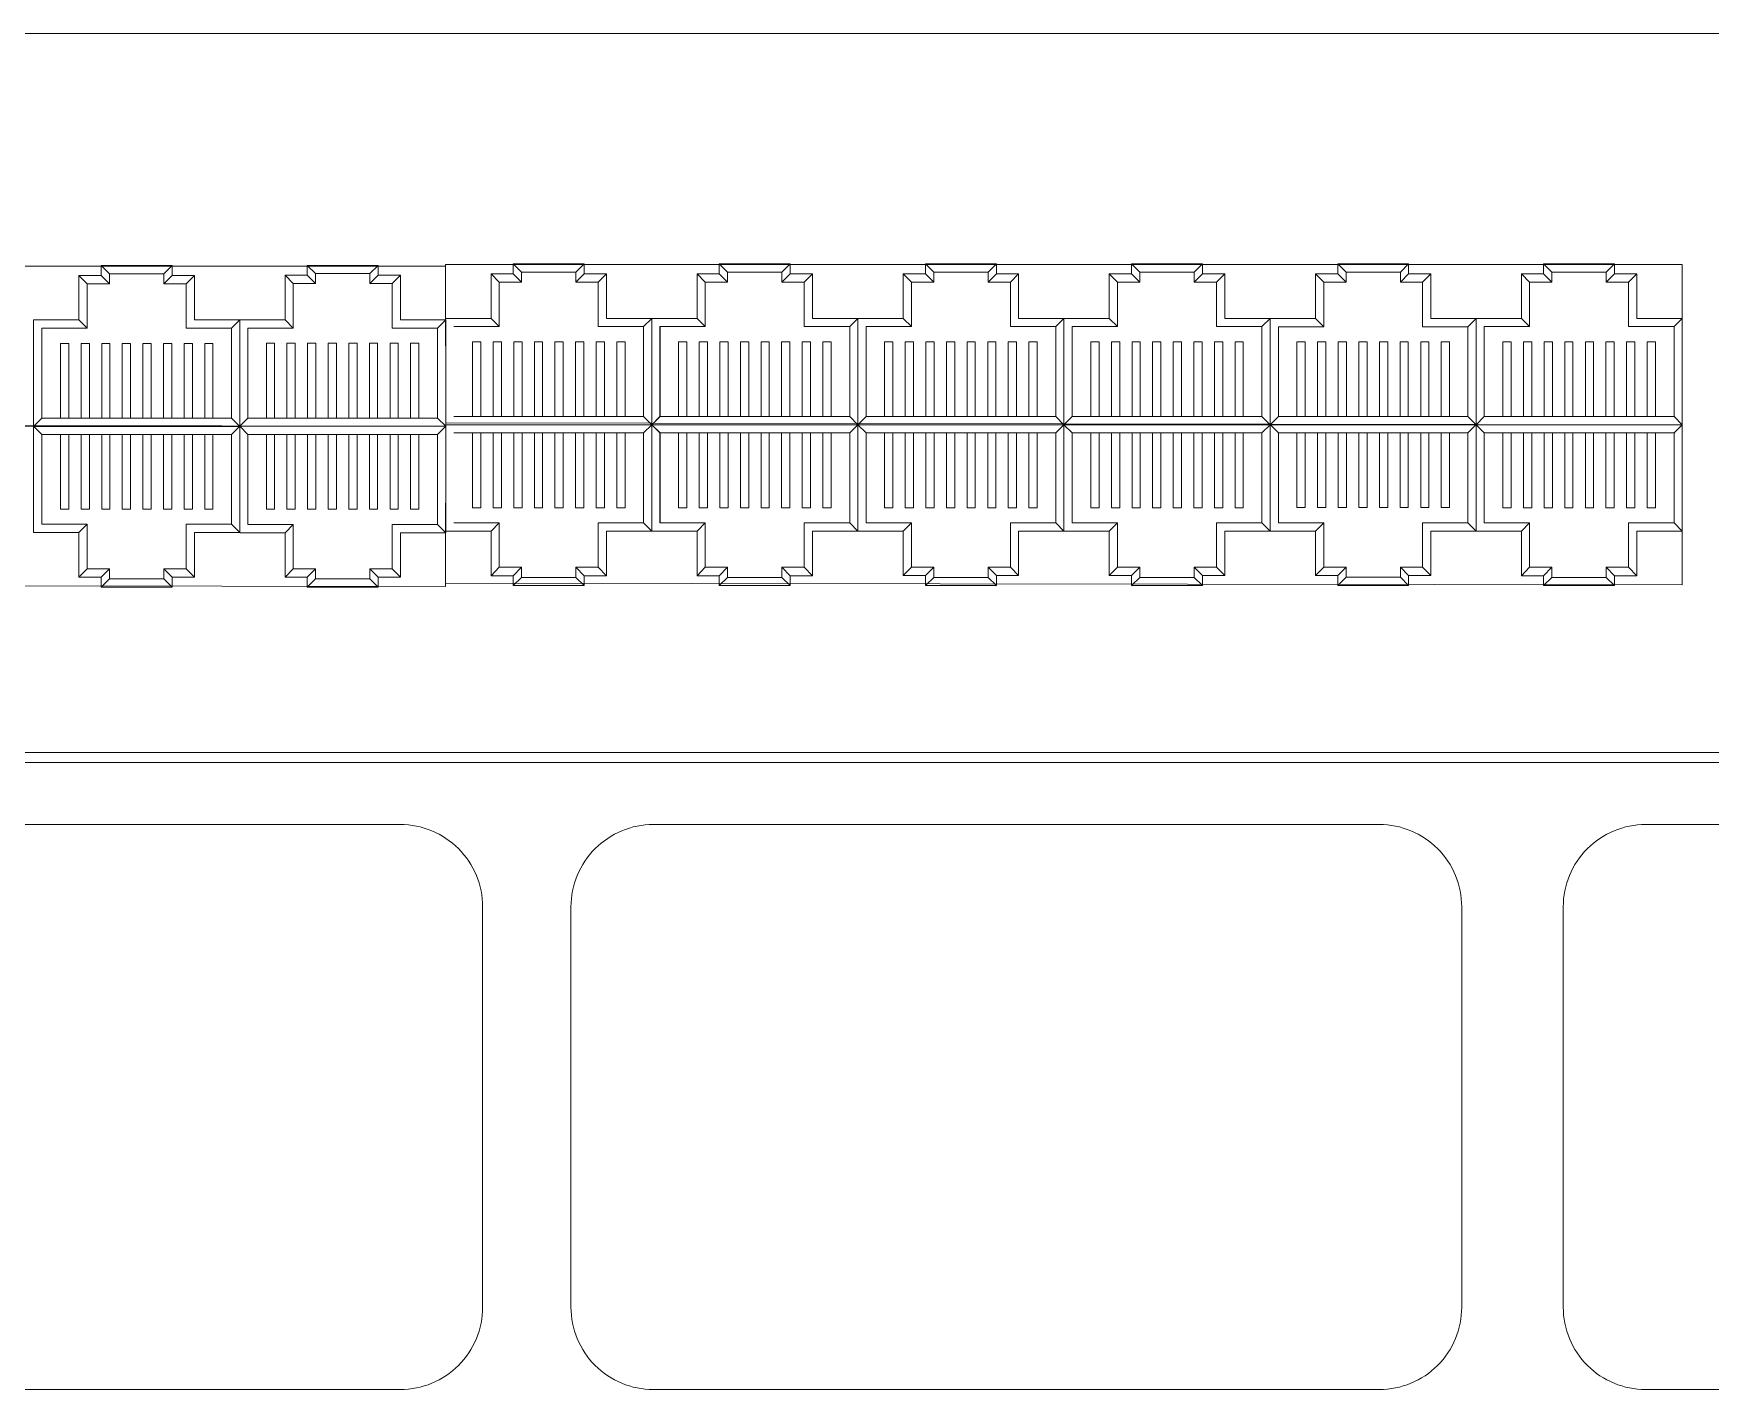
# Model space of a CAD drawing. Header units: millimetres. Extents: x -12727 to 3737, y -1743 to 2772.
# Drawn here: x 592.4 to 694.2, y 862.5 to 944.8 of the extents above; entities that cross this region are included whole.
import ezdxf

# ---------------------------------------------------------------- set-up
doc = ezdxf.new("R2010")
doc.units = ezdxf.units.MM
doc.layers.get('0').update_dxf_attribs({"lineweight": 5})
doc.layers.add('-0', color=7, linetype='Continuous', lineweight=5)

# ---------------------------------------------------------------- blocks, each defined once
blk = doc.blocks.new('ZYXEL  GS1100-24-EU0103F')
at = {"layer": '-0', "color": 253, "lineweight": 15}
for p, q in [((0, 43.61), (482.5, 43.61)), ((482.5, 0), (0, 0))]:
    blk.add_line(p, q, dxfattribs=at)
at = {"layer": '-0', "color": 253, "lineweight": 0}
for p, q in [((266.6, 29.51), (191.59, 29.51)), ((245.71, 28.94), (245.71, 29.54)), ((245.71, 29.54), (250.01, 29.54)), ((246.21, 29.04), (245.71, 29.54)), ((249.51, 29.04), (250.01, 29.54)), ((250.01, 28.94), (250.01, 29.54)), ((258.21, 28.95), (258.21, 29.55)), ((258.21, 29.55), (262.51, 29.55)), ((258.71, 29.05), (258.21, 29.55)), ((262.01, 29.05), (262.51, 29.55)), ((262.51, 28.95), (262.51, 29.55)), ((341.62, 29.61), (266.6, 29.61)), ((266.6, 29.61), (266.62, 19.88)), ((266.62, 19.79), (266.6, 29.51)), ((270.71, 29.04), (270.71, 29.65)), ((270.71, 29.65), (275.01, 29.65)), ((271.21, 29.14), (270.71, 29.65)), ((274.51, 29.14), (275.01, 29.65)), ((275.01, 29.04), (275.01, 29.65)), ((283.21, 29.04), (283.21, 29.65)), ((283.21, 29.65), (287.51, 29.65)), ((283.71, 29.14), (283.21, 29.65)), ((287.01, 29.14), (287.51, 29.65)), ((287.51, 29.04), (287.51, 29.65)), ((295.72, 29.04), (295.72, 29.64)), ((295.72, 29.64), (300.02, 29.64)), ((296.22, 29.14), (295.72, 29.64)), ((299.52, 29.14), (300.02, 29.64)), ((300.02, 29.04), (300.02, 29.64)), ((308.22, 29.04), (308.22, 29.64)), ((308.22, 29.64), (312.52, 29.64)), ((308.72, 29.14), (308.22, 29.64)), ((312.02, 29.14), (312.52, 29.64)), ((312.52, 29.04), (312.52, 29.64)), ((320.73, 29.03), (320.73, 29.64)), ((320.73, 29.64), (325.03, 29.64)), ((321.23, 29.14), (320.73, 29.64)), ((324.53, 29.14), (325.03, 29.64)), ((325.03, 29.03), (325.03, 29.64)), ((333.22, 29.04), (333.22, 29.65)), ((333.22, 29.65), (337.52, 29.65)), ((333.72, 29.14), (333.22, 29.65)), ((337.02, 29.14), (337.52, 29.65)), ((337.52, 29.04), (337.52, 29.65)), ((341.63, 19.88), (341.62, 29.61)), ((244.36, 26.24), (244.36, 28.94)), ((244.36, 28.94), (245.71, 28.94)), ((244.86, 28.44), (244.36, 28.94)), ((246.21, 28.44), (245.71, 28.94)), ((246.21, 28.44), (246.21, 29.04)), ((246.21, 29.04), (249.51, 29.04)), ((249.51, 28.44), (249.51, 29.04)), ((249.51, 28.44), (250.01, 28.94)), ((251.36, 28.94), (250.01, 28.94)), ((250.86, 28.44), (251.36, 28.94)), ((251.36, 26.24), (251.36, 28.94)), ((256.86, 26.25), (256.86, 28.95)), ((256.86, 28.95), (258.21, 28.95)), ((257.36, 28.45), (256.86, 28.95)), ((258.71, 28.45), (258.21, 28.95)), ((258.71, 28.45), (258.71, 29.05)), ((258.71, 29.05), (262.01, 29.05)), ((262.01, 28.45), (262.01, 29.05)), ((262.01, 28.45), (262.51, 28.95)), ((263.86, 28.95), (262.51, 28.95)), ((263.36, 28.45), (263.86, 28.95)), ((263.86, 26.25), (263.86, 28.95)), ((269.36, 26.34), (269.36, 29.04)), ((269.36, 29.04), (270.71, 29.04)), ((269.86, 28.54), (269.36, 29.04)), ((269.86, 25.84), (269.86, 28.54)), ((269.86, 28.54), (271.21, 28.54)), ((271.21, 28.54), (270.71, 29.04)), ((271.21, 28.54), (271.21, 29.14)), ((271.21, 29.14), (274.51, 29.14)), ((274.51, 28.54), (274.51, 29.14)), ((274.51, 28.54), (275.01, 29.04)), ((275.86, 28.54), (274.51, 28.54)), ((276.36, 29.04), (275.01, 29.04)), ((275.86, 28.54), (276.36, 29.04)), ((275.86, 25.84), (275.86, 28.54)), ((276.36, 26.34), (276.36, 29.04)), ((281.86, 26.34), (281.86, 29.04)), ((281.86, 29.04), (283.21, 29.04)), ((282.36, 28.54), (281.86, 29.04)), ((282.36, 25.84), (282.36, 28.54)), ((282.36, 28.54), (283.71, 28.54)), ((283.71, 28.54), (283.21, 29.04)), ((283.71, 28.54), (283.71, 29.14)), ((283.71, 29.14), (287.01, 29.14)), ((287.01, 28.54), (287.01, 29.14)), ((287.01, 28.54), (287.51, 29.04)), ((288.36, 28.54), (287.01, 28.54)), ((288.86, 29.04), (287.51, 29.04)), ((288.36, 28.54), (288.86, 29.04)), ((288.36, 25.84), (288.36, 28.54)), ((288.86, 26.34), (288.86, 29.04)), ((294.37, 26.34), (294.37, 29.04)), ((294.37, 29.04), (295.72, 29.04)), ((294.87, 28.54), (294.37, 29.04)), ((294.87, 25.84), (294.87, 28.54)), ((294.87, 28.54), (296.22, 28.54)), ((296.22, 28.54), (295.72, 29.04)), ((296.22, 28.54), (296.22, 29.14)), ((296.22, 29.14), (299.52, 29.14)), ((299.52, 28.54), (299.52, 29.14)), ((299.52, 28.54), (300.02, 29.04)), ((300.87, 28.54), (299.52, 28.54)), ((301.37, 29.04), (300.02, 29.04)), ((300.87, 28.54), (301.37, 29.04)), ((300.87, 25.84), (300.87, 28.54)), ((301.37, 26.34), (301.37, 29.04)), ((306.87, 26.34), (306.87, 29.04)), ((306.87, 29.04), (308.22, 29.04)), ((307.37, 28.54), (306.87, 29.04)), ((307.37, 25.84), (307.37, 28.54)), ((307.37, 28.54), (308.72, 28.54)), ((308.72, 28.54), (308.22, 29.04)), ((308.72, 28.54), (308.72, 29.14)), ((308.72, 29.14), (312.02, 29.14)), ((312.02, 28.54), (312.02, 29.14)), ((312.02, 28.54), (312.52, 29.04)), ((313.37, 28.54), (312.02, 28.54)), ((313.87, 29.04), (312.52, 29.04)), ((313.37, 28.54), (313.87, 29.04)), ((313.37, 25.84), (313.37, 28.54)), ((313.87, 26.34), (313.87, 29.04)), ((319.38, 26.33), (319.38, 29.03)), ((319.38, 29.03), (320.73, 29.03)), ((319.88, 28.53), (319.38, 29.03)), ((319.88, 25.83), (319.88, 28.53)), ((319.88, 28.53), (321.23, 28.53)), ((321.23, 28.53), (320.73, 29.03)), ((321.23, 28.53), (321.23, 29.14)), ((321.23, 29.14), (324.53, 29.14)), ((324.53, 28.53), (324.53, 29.14)), ((324.53, 28.53), (325.03, 29.03)), ((325.88, 28.53), (324.53, 28.53)), ((326.38, 29.03), (325.03, 29.03)), ((325.88, 28.53), (326.38, 29.03)), ((325.88, 25.83), (325.88, 28.53)), ((326.38, 26.33), (326.38, 29.03)), ((331.87, 26.34), (331.87, 29.04)), ((331.87, 29.04), (333.22, 29.04)), ((332.37, 28.54), (331.87, 29.04)), ((332.37, 25.84), (332.37, 28.54)), ((332.37, 28.54), (333.72, 28.54)), ((333.72, 28.54), (333.22, 29.04)), ((333.72, 28.54), (333.72, 29.14)), ((333.72, 29.14), (337.02, 29.14)), ((337.02, 28.54), (337.02, 29.14)), ((337.02, 28.54), (337.52, 29.04)), ((338.37, 28.54), (337.02, 28.54)), ((338.87, 29.04), (337.52, 29.04)), ((338.37, 28.54), (338.87, 29.04)), ((338.37, 25.84), (338.37, 28.54)), ((338.87, 26.34), (338.87, 29.04)), ((244.86, 25.74), (244.86, 28.44)), ((244.86, 28.44), (246.21, 28.44)), ((250.86, 28.44), (249.51, 28.44)), ((250.86, 25.74), (250.86, 28.44)), ((257.36, 25.75), (257.36, 28.45)), ((257.36, 28.45), (258.71, 28.45)), ((263.36, 28.45), (262.01, 28.45)), ((263.36, 25.75), (263.36, 28.45)), ((241.61, 19.78), (241.61, 26.24)), ((241.61, 26.24), (244.36, 26.24)), ((242.11, 20.28), (242.11, 25.74)), ((244.86, 25.74), (242.11, 25.74)), ((244.86, 25.74), (244.36, 26.24)), ((250.86, 25.74), (253.61, 25.74)), ((254.11, 26.24), (251.36, 26.24)), ((253.61, 25.74), (254.11, 26.24)), ((253.61, 20.28), (253.61, 25.74)), ((254.11, 19.79), (254.11, 26.25)), ((254.11, 26.25), (256.86, 26.25)), ((254.11, 19.78), (254.11, 26.24)), ((254.61, 20.29), (254.61, 25.75)), ((257.36, 25.75), (254.61, 25.75)), ((257.36, 25.75), (256.86, 26.25)), ((263.36, 25.75), (266.11, 25.75)), ((266.61, 26.25), (263.86, 26.25)), ((266.11, 25.75), (266.61, 26.25)), ((266.11, 20.29), (266.11, 25.75)), ((266.61, 26.34), (269.36, 26.34)), ((266.61, 19.79), (266.61, 26.25)), ((266.61, 19.79), (266.61, 26.24)), ((269.86, 25.84), (267.11, 25.84)), ((269.86, 25.84), (269.36, 26.34)), ((275.86, 25.84), (278.61, 25.84)), ((279.11, 26.34), (276.36, 26.34)), ((278.61, 25.84), (279.11, 26.34)), ((278.61, 20.39), (278.61, 25.84)), ((279.11, 19.89), (279.11, 26.34)), ((279.11, 26.34), (281.86, 26.34)), ((279.11, 19.89), (279.11, 26.34)), ((279.12, 19.88), (279.12, 26.34)), ((279.61, 20.39), (279.61, 25.84)), ((282.36, 25.84), (279.61, 25.84)), ((279.62, 20.38), (279.62, 25.84)), ((282.36, 25.84), (281.86, 26.34)), ((288.36, 25.84), (291.12, 25.84)), ((291.62, 26.34), (288.86, 26.34)), ((291.12, 25.84), (291.62, 26.34)), ((291.12, 20.39), (291.12, 25.84)), ((291.62, 19.89), (291.62, 26.34)), ((291.62, 19.88), (291.62, 26.34)), ((291.62, 26.34), (294.37, 26.34)), ((292.12, 20.38), (292.12, 25.84)), ((294.87, 25.84), (292.12, 25.84)), ((294.87, 25.84), (294.37, 26.34)), ((300.87, 25.84), (303.62, 25.84)), ((304.12, 26.34), (301.37, 26.34)), ((303.62, 25.84), (304.12, 26.34)), ((303.62, 20.38), (303.62, 25.84)), ((304.12, 19.88), (304.12, 26.34)), ((304.12, 19.88), (304.12, 26.34)), ((304.12, 26.34), (306.87, 26.34)), ((304.62, 20.38), (304.62, 25.84)), ((307.37, 25.84), (304.62, 25.84)), ((307.37, 25.84), (306.87, 26.34)), ((313.37, 25.84), (316.12, 25.84)), ((316.62, 26.34), (313.87, 26.34)), ((316.12, 25.84), (316.62, 26.34)), ((316.12, 20.38), (316.12, 25.84)), ((316.62, 19.88), (316.62, 26.34)), ((316.63, 19.88), (316.63, 26.33)), ((316.63, 26.33), (319.38, 26.33)), ((317.13, 20.38), (317.13, 25.83)), ((319.88, 25.83), (317.13, 25.83)), ((319.88, 25.83), (319.38, 26.33)), ((325.88, 25.83), (328.63, 25.83)), ((329.13, 26.33), (326.38, 26.33)), ((328.63, 25.83), (329.13, 26.33)), ((328.63, 20.38), (328.63, 25.83)), ((329.12, 19.89), (329.12, 26.34)), ((329.12, 26.34), (331.87, 26.34)), ((329.13, 19.88), (329.13, 26.33)), ((329.62, 20.39), (329.62, 25.84)), ((332.37, 25.84), (329.62, 25.84)), ((332.37, 25.84), (331.87, 26.34)), ((338.37, 25.84), (341.13, 25.84)), ((341.63, 26.34), (338.87, 26.34)), ((341.13, 25.84), (341.63, 26.34)), ((341.13, 20.39), (341.13, 25.84)), ((341.63, 19.89), (341.63, 26.34)), ((341.63, 19.88), (341.63, 26.34)), ((243.74, 24.82), (243.24, 24.82)), ((243.24, 20.28), (243.24, 24.82)), ((243.74, 20.28), (243.74, 24.82)), ((244.49, 20.28), (244.49, 24.82)), ((244.49, 24.82), (244.99, 24.82)), ((244.99, 20.28), (244.99, 24.82)), ((245.74, 20.28), (245.74, 24.82)), ((245.74, 24.82), (246.24, 24.82)), ((246.24, 20.28), (246.24, 24.82)), ((246.99, 20.28), (246.99, 24.82)), ((246.99, 24.82), (247.49, 24.82)), ((247.49, 20.28), (247.49, 24.82)), ((248.24, 20.28), (248.24, 24.82)), ((248.24, 24.82), (248.74, 24.82)), ((248.74, 20.28), (248.74, 24.82)), ((249.49, 20.28), (249.49, 24.82)), ((249.49, 24.82), (249.99, 24.82)), ((249.99, 20.28), (249.99, 24.82)), ((250.74, 20.28), (250.74, 24.82)), ((250.74, 24.82), (251.24, 24.82)), ((251.24, 20.28), (251.24, 24.82)), ((251.99, 20.28), (251.99, 24.82)), ((251.99, 24.82), (252.49, 24.82)), ((252.49, 20.28), (252.49, 24.82)), ((256.23, 24.83), (255.73, 24.83)), ((255.73, 20.29), (255.73, 24.83)), ((256.23, 20.29), (256.23, 24.83)), ((256.98, 20.29), (256.98, 24.83)), ((256.98, 24.83), (257.48, 24.83)), ((257.48, 20.29), (257.48, 24.83)), ((258.23, 20.29), (258.23, 24.83)), ((258.23, 24.83), (258.73, 24.83)), ((258.73, 20.29), (258.73, 24.83)), ((259.48, 20.29), (259.48, 24.83)), ((259.48, 24.83), (259.98, 24.83)), ((259.98, 20.29), (259.98, 24.83)), ((260.73, 20.29), (260.73, 24.83)), ((260.73, 24.83), (261.23, 24.83)), ((261.23, 20.29), (261.23, 24.83)), ((261.98, 20.29), (261.98, 24.83)), ((261.98, 24.83), (262.48, 24.83)), ((262.48, 20.29), (262.48, 24.83)), ((263.23, 20.29), (263.23, 24.83)), ((263.23, 24.83), (263.73, 24.83)), ((263.73, 20.29), (263.73, 24.83)), ((264.48, 20.29), (264.48, 24.83)), ((264.48, 24.83), (264.98, 24.83)), ((264.98, 20.29), (264.98, 24.83)), ((268.74, 24.92), (268.24, 24.92)), ((268.24, 20.39), (268.24, 24.92)), ((268.74, 20.39), (268.74, 24.92)), ((269.49, 20.39), (269.49, 24.92)), ((269.49, 24.92), (269.99, 24.92)), ((269.99, 20.39), (269.99, 24.92)), ((270.74, 20.38), (270.74, 24.92)), ((270.74, 24.92), (271.24, 24.92)), ((271.24, 20.39), (271.24, 24.92)), ((271.99, 20.39), (271.99, 24.92)), ((271.99, 24.92), (272.49, 24.92)), ((272.49, 20.39), (272.49, 24.92)), ((273.24, 20.39), (273.24, 24.92)), ((273.24, 24.92), (273.74, 24.92)), ((273.74, 20.39), (273.74, 24.92)), ((274.49, 20.39), (274.49, 24.92)), ((274.49, 24.92), (274.99, 24.92)), ((274.99, 20.39), (274.99, 24.92)), ((275.74, 20.38), (275.74, 24.92)), ((275.74, 24.92), (276.24, 24.92)), ((276.24, 20.39), (276.24, 24.92)), ((276.99, 20.39), (276.99, 24.92)), ((276.99, 24.92), (277.49, 24.92)), ((277.49, 20.39), (277.49, 24.92)), ((281.24, 24.92), (280.74, 24.92)), ((280.74, 20.39), (280.74, 24.92)), ((281.24, 20.39), (281.24, 24.92)), ((281.99, 20.39), (281.99, 24.92)), ((281.99, 24.92), (282.49, 24.92)), ((282.49, 20.39), (282.49, 24.92)), ((283.24, 20.38), (283.24, 24.92)), ((283.24, 24.92), (283.74, 24.92)), ((283.74, 20.39), (283.74, 24.92)), ((284.49, 20.39), (284.49, 24.92)), ((284.49, 24.92), (284.99, 24.92)), ((284.99, 20.39), (284.99, 24.92)), ((285.74, 20.39), (285.74, 24.92)), ((285.74, 24.92), (286.24, 24.92)), ((286.24, 20.39), (286.24, 24.92)), ((286.99, 20.39), (286.99, 24.92)), ((286.99, 24.92), (287.49, 24.92)), ((287.49, 20.39), (287.49, 24.92)), ((288.24, 20.38), (288.24, 24.92)), ((288.24, 24.92), (288.74, 24.92)), ((288.74, 20.39), (288.74, 24.92)), ((289.49, 20.39), (289.49, 24.92)), ((289.49, 24.92), (289.99, 24.92)), ((289.99, 20.39), (289.99, 24.92)), ((293.74, 24.92), (293.24, 24.92)), ((293.24, 20.38), (293.24, 24.92)), ((293.74, 20.38), (293.74, 24.92)), ((294.49, 20.38), (294.49, 24.92)), ((294.49, 24.92), (294.99, 24.92)), ((294.99, 20.38), (294.99, 24.92)), ((295.74, 20.38), (295.74, 24.92)), ((295.74, 24.92), (296.24, 24.92)), ((296.24, 20.38), (296.24, 24.92)), ((296.99, 20.38), (296.99, 24.92)), ((296.99, 24.92), (297.49, 24.92)), ((297.49, 20.38), (297.49, 24.92)), ((298.24, 20.38), (298.24, 24.92)), ((298.24, 24.92), (298.74, 24.92)), ((298.74, 20.38), (298.74, 24.92)), ((299.49, 20.38), (299.49, 24.92)), ((299.49, 24.92), (299.99, 24.92)), ((299.99, 20.38), (299.99, 24.92)), ((300.74, 20.38), (300.74, 24.92)), ((300.74, 24.92), (301.24, 24.92)), ((301.24, 20.38), (301.24, 24.92)), ((301.99, 20.38), (301.99, 24.92)), ((301.99, 24.92), (302.49, 24.92)), ((302.49, 20.38), (302.49, 24.92)), ((306.25, 24.92), (305.75, 24.92)), ((305.75, 20.38), (305.75, 24.92)), ((306.25, 20.38), (306.25, 24.92)), ((307, 20.38), (307, 24.92)), ((307, 24.92), (307.5, 24.92)), ((307.5, 20.38), (307.5, 24.92)), ((308.25, 20.38), (308.25, 24.92)), ((308.25, 24.92), (308.75, 24.92)), ((308.75, 20.38), (308.75, 24.92)), ((309.5, 20.38), (309.5, 24.92)), ((309.5, 24.92), (310, 24.92)), ((310, 20.38), (310, 24.92)), ((310.75, 20.38), (310.75, 24.92)), ((310.75, 24.92), (311.25, 24.92)), ((311.25, 20.38), (311.25, 24.92)), ((312, 20.38), (312, 24.92)), ((312, 24.92), (312.5, 24.92)), ((312.5, 20.38), (312.5, 24.92)), ((313.25, 20.38), (313.25, 24.92)), ((313.25, 24.92), (313.75, 24.92)), ((313.75, 20.38), (313.75, 24.92)), ((314.5, 20.38), (314.5, 24.92)), ((314.5, 24.92), (315, 24.92)), ((315, 20.38), (315, 24.92)), ((318.75, 24.91), (318.25, 24.91)), ((318.25, 20.38), (318.25, 24.91)), ((318.75, 20.38), (318.75, 24.91)), ((319.5, 20.38), (319.5, 24.91)), ((319.5, 24.91), (320, 24.91)), ((320, 20.38), (320, 24.91)), ((320.75, 20.37), (320.75, 24.91)), ((320.75, 24.91), (321.25, 24.91)), ((321.25, 20.38), (321.25, 24.91)), ((322.01, 20.38), (322.01, 24.91)), ((322.01, 24.91), (322.51, 24.91)), ((322.51, 20.38), (322.51, 24.91)), ((323.26, 20.38), (323.26, 24.91)), ((323.26, 24.91), (323.76, 24.91)), ((323.76, 20.38), (323.76, 24.91)), ((324.51, 20.38), (324.51, 24.91)), ((324.51, 24.91), (325.01, 24.91)), ((325.01, 20.38), (325.01, 24.91)), ((325.76, 20.37), (325.76, 24.91)), ((325.76, 24.91), (326.26, 24.91)), ((326.26, 20.38), (326.26, 24.91)), ((327.01, 20.38), (327.01, 24.91)), ((327.01, 24.91), (327.51, 24.91)), ((327.51, 20.38), (327.51, 24.91)), ((331.25, 24.92), (330.75, 24.92)), ((330.75, 20.39), (330.75, 24.92)), ((331.25, 20.39), (331.25, 24.92)), ((332, 20.39), (332, 24.92)), ((332, 24.92), (332.5, 24.92)), ((332.5, 20.39), (332.5, 24.92)), ((333.25, 20.38), (333.25, 24.92)), ((333.25, 24.92), (333.75, 24.92)), ((333.75, 20.39), (333.75, 24.92)), ((334.5, 20.39), (334.5, 24.92)), ((334.5, 24.92), (335, 24.92)), ((335, 20.39), (335, 24.92)), ((335.75, 20.39), (335.75, 24.92)), ((335.75, 24.92), (336.25, 24.92)), ((336.25, 20.39), (336.25, 24.92)), ((337, 20.39), (337, 24.92)), ((337, 24.92), (337.5, 24.92)), ((337.5, 20.39), (337.5, 24.92)), ((338.25, 20.38), (338.25, 24.92)), ((338.25, 24.92), (338.75, 24.92)), ((338.75, 20.39), (338.75, 24.92)), ((339.5, 20.39), (339.5, 24.92)), ((339.5, 24.92), (340, 24.92)), ((340, 20.39), (340, 24.92)), ((267.11, 20.39), (278.61, 20.39)), ((279.11, 19.89), (278.61, 20.39)), ((279.11, 19.89), (279.61, 20.39)), ((279.12, 19.88), (279.62, 20.38)), ((279.61, 20.39), (291.12, 20.39)), ((291.62, 19.89), (291.12, 20.39)), ((291.62, 19.88), (292.12, 20.38)), ((292.12, 20.38), (303.62, 20.38)), ((304.12, 19.88), (303.62, 20.38)), ((304.12, 19.88), (304.62, 20.38)), ((304.62, 20.38), (316.12, 20.38)), ((316.62, 19.88), (316.12, 20.38)), ((316.63, 19.88), (317.13, 20.38)), ((317.13, 20.38), (328.63, 20.38)), ((329.13, 19.88), (328.63, 20.38)), ((329.12, 19.89), (329.62, 20.39)), ((329.62, 20.39), (341.13, 20.39)), ((341.63, 19.89), (341.13, 20.39)), ((191.6, 19.91), (266.62, 19.8)), ((191.6, 19.79), (266.62, 19.79)), ((241.61, 19.78), (242.11, 20.28)), ((241.61, 19.8), (254.11, 19.8)), ((241.61, 19.8), (241.61, 13.35)), ((241.61, 19.8), (242.11, 19.3)), ((241.61, 19.78), (254.11, 19.78)), ((242.11, 20.28), (253.61, 20.28)), ((254.11, 19.8), (247.86, 19.8)), ((254.11, 19.78), (247.86, 19.78)), ((254.11, 19.78), (253.61, 20.28)), ((254.11, 19.8), (253.61, 19.3)), ((254.11, 19.79), (254.61, 20.29)), ((254.11, 19.8), (254.11, 13.35)), ((254.11, 19.79), (266.61, 19.79)), ((254.11, 19.79), (254.11, 13.34)), ((254.11, 19.79), (254.61, 19.29)), ((254.11, 19.79), (266.61, 19.79)), ((254.61, 20.29), (266.11, 20.29)), ((266.61, 19.79), (260.36, 19.79)), ((266.61, 19.79), (260.36, 19.79)), ((266.61, 19.79), (266.11, 20.29)), ((266.61, 19.79), (266.11, 19.29)), ((266.6, 10.28), (266.62, 20.01)), ((266.62, 19.8), (266.6, 10.07)), ((266.61, 19.89), (279.11, 19.89)), ((266.61, 19.89), (279.11, 19.89)), ((266.61, 19.8), (266.61, 13.34)), ((266.61, 19.79), (266.61, 13.34)), ((266.62, 20.01), (341.63, 19.89)), ((266.62, 19.88), (341.63, 19.88)), ((267.11, 19.39), (278.61, 19.39)), ((268.24, 19.39), (268.24, 14.85)), ((268.74, 19.39), (268.74, 14.85)), ((269.49, 19.39), (269.49, 14.85)), ((269.99, 19.39), (269.99, 14.85)), ((270.74, 19.39), (270.74, 14.85)), ((271.24, 19.39), (271.24, 14.85)), ((271.99, 19.39), (271.99, 14.85)), ((272.49, 19.39), (272.49, 14.85)), ((279.11, 19.89), (272.86, 19.89)), ((279.11, 19.89), (272.86, 19.89)), ((273.24, 19.39), (273.24, 14.85)), ((273.74, 19.39), (273.74, 14.85)), ((274.49, 19.39), (274.49, 14.85)), ((274.99, 19.39), (274.99, 14.85)), ((275.74, 19.39), (275.74, 14.85)), ((276.24, 19.39), (276.24, 14.85)), ((276.99, 19.39), (276.99, 14.85)), ((277.49, 19.39), (277.49, 14.85)), ((279.11, 19.89), (278.61, 19.39)), ((278.61, 19.39), (278.61, 13.94)), ((279.11, 19.89), (291.62, 19.89)), ((279.11, 19.89), (279.11, 13.44)), ((279.11, 19.89), (279.61, 19.39)), ((279.11, 19.89), (291.62, 19.89)), ((279.11, 19.89), (279.11, 13.44)), ((279.12, 19.89), (279.12, 13.44)), ((279.12, 19.89), (279.62, 19.39)), ((279.61, 19.39), (291.12, 19.39)), ((279.61, 19.39), (279.61, 13.94)), ((279.62, 19.39), (279.62, 13.94)), ((280.74, 19.39), (280.74, 14.85)), ((281.24, 19.39), (281.24, 14.85)), ((281.99, 19.39), (281.99, 14.85)), ((282.49, 19.39), (282.49, 14.85)), ((283.24, 19.39), (283.24, 14.85)), ((283.74, 19.39), (283.74, 14.85)), ((284.49, 19.39), (284.49, 14.85)), ((284.99, 19.39), (284.99, 14.85)), ((291.62, 19.89), (285.36, 19.89)), ((291.62, 19.89), (285.36, 19.89)), ((285.74, 19.39), (285.74, 14.85)), ((286.24, 19.39), (286.24, 14.85)), ((286.99, 19.39), (286.99, 14.85)), ((287.49, 19.39), (287.49, 14.85)), ((288.24, 19.39), (288.24, 14.85)), ((288.74, 19.39), (288.74, 14.85)), ((289.49, 19.39), (289.49, 14.85)), ((289.99, 19.39), (289.99, 14.85)), ((291.62, 19.89), (291.12, 19.39)), ((291.12, 19.39), (291.12, 13.94)), ((291.62, 19.89), (291.62, 13.44)), ((291.62, 19.89), (304.12, 19.89)), ((291.62, 19.89), (291.62, 13.44)), ((291.62, 19.89), (292.12, 19.39)), ((291.62, 19.88), (304.12, 19.88)), ((292.12, 19.39), (303.62, 19.39)), ((292.12, 19.39), (292.12, 13.94)), ((293.24, 19.39), (293.24, 14.85)), ((293.74, 19.39), (293.74, 14.85)), ((294.49, 19.39), (294.49, 14.85)), ((294.99, 19.39), (294.99, 14.85)), ((295.74, 19.4), (295.74, 14.85)), ((296.24, 19.39), (296.24, 14.85)), ((296.99, 19.39), (296.99, 14.85)), ((297.49, 19.39), (297.49, 14.85)), ((304.12, 19.89), (297.87, 19.89)), ((304.12, 19.88), (297.87, 19.88)), ((298.24, 19.39), (298.24, 14.85)), ((298.74, 19.39), (298.74, 14.85)), ((299.49, 19.39), (299.49, 14.85)), ((299.99, 19.39), (299.99, 14.85)), ((300.74, 19.4), (300.74, 14.85)), ((301.24, 19.39), (301.24, 14.85)), ((301.99, 19.39), (301.99, 14.85)), ((302.49, 19.39), (302.49, 14.85)), ((304.12, 19.89), (303.62, 19.39)), ((303.62, 19.39), (303.62, 13.94)), ((304.12, 19.89), (304.12, 13.44)), ((304.12, 19.89), (316.62, 19.89)), ((304.12, 19.89), (304.12, 13.44)), ((304.12, 19.89), (304.62, 19.39)), ((304.12, 19.88), (316.62, 19.88)), ((304.62, 19.39), (316.12, 19.39)), ((304.62, 19.39), (304.62, 13.94)), ((305.75, 19.39), (305.75, 14.85)), ((306.25, 19.39), (306.25, 14.85)), ((307, 19.39), (307, 14.85)), ((307.5, 19.39), (307.5, 14.85)), ((308.25, 19.4), (308.25, 14.85)), ((308.75, 19.39), (308.75, 14.85)), ((309.5, 19.39), (309.5, 14.85)), ((310, 19.39), (310, 14.85)), ((316.62, 19.89), (310.37, 19.89)), ((316.62, 19.88), (310.37, 19.88)), ((310.75, 19.39), (310.75, 14.85)), ((311.25, 19.39), (311.25, 14.85)), ((312, 19.39), (312, 14.85)), ((312.5, 19.39), (312.5, 14.85)), ((313.25, 19.4), (313.25, 14.85)), ((313.75, 19.39), (313.75, 14.85)), ((314.5, 19.39), (314.5, 14.85)), ((315, 19.39), (315, 14.85)), ((316.62, 19.89), (316.12, 19.39)), ((316.12, 19.39), (316.12, 13.94)), ((316.62, 19.89), (316.62, 13.44)), ((316.63, 19.9), (329.13, 19.9)), ((316.63, 19.9), (316.63, 13.44)), ((316.63, 19.9), (317.13, 19.4)), ((316.63, 19.88), (329.13, 19.88)), ((317.13, 19.4), (328.63, 19.4)), ((317.13, 19.4), (317.13, 13.94)), ((318.25, 19.4), (318.25, 14.86)), ((318.75, 19.4), (318.75, 14.86)), ((319.5, 19.4), (319.5, 14.86)), ((320, 19.4), (320, 14.86)), ((320.75, 19.4), (320.75, 14.86)), ((321.25, 19.4), (321.25, 14.86)), ((322.01, 19.4), (322.01, 14.86)), ((322.51, 19.4), (322.51, 14.86)), ((329.13, 19.9), (322.88, 19.9)), ((329.13, 19.88), (322.88, 19.88)), ((323.26, 19.4), (323.26, 14.86)), ((323.76, 19.4), (323.76, 14.86)), ((324.51, 19.4), (324.51, 14.86)), ((325.01, 19.4), (325.01, 14.86)), ((325.76, 19.4), (325.76, 14.86)), ((326.26, 19.4), (326.26, 14.86)), ((327.01, 19.4), (327.01, 14.86)), ((327.51, 19.4), (327.51, 14.86)), ((329.13, 19.9), (328.63, 19.4)), ((328.63, 19.4), (328.63, 13.94)), ((329.12, 19.89), (341.63, 19.89)), ((329.12, 19.89), (329.12, 13.44)), ((329.12, 19.89), (329.62, 19.39)), ((329.12, 19.89), (341.63, 19.89)), ((329.13, 19.9), (329.13, 13.44)), ((329.62, 19.39), (341.13, 19.39)), ((329.62, 19.39), (329.62, 13.94)), ((330.75, 19.39), (330.75, 14.85)), ((331.25, 19.39), (331.25, 14.85)), ((332, 19.39), (332, 14.85)), ((332.5, 19.39), (332.5, 14.85)), ((333.25, 19.39), (333.25, 14.85)), ((333.75, 19.39), (333.75, 14.85)), ((334.5, 19.39), (334.5, 14.85)), ((335, 19.39), (335, 14.85)), ((341.63, 19.89), (335.37, 19.89)), ((341.63, 19.89), (335.37, 19.89)), ((335.75, 19.39), (335.75, 14.85)), ((336.25, 19.39), (336.25, 14.85)), ((337, 19.39), (337, 14.85)), ((337.5, 19.39), (337.5, 14.85)), ((338.25, 19.39), (338.25, 14.85)), ((338.75, 19.39), (338.75, 14.85)), ((339.5, 19.39), (339.5, 14.85)), ((340, 19.39), (340, 14.85)), ((341.63, 19.89), (341.13, 19.39)), ((341.13, 19.39), (341.13, 13.94)), ((341.63, 19.89), (341.62, 10.17)), ((341.63, 19.89), (341.63, 13.44)), ((341.63, 19.89), (341.63, 13.44)), ((242.11, 19.3), (253.61, 19.3)), ((242.11, 19.3), (242.11, 13.85)), ((243.24, 19.3), (243.24, 14.77)), ((243.74, 19.3), (243.74, 14.77)), ((244.49, 19.3), (244.49, 14.77)), ((244.99, 19.3), (244.99, 14.77)), ((245.74, 19.31), (245.74, 14.77)), ((246.24, 19.3), (246.24, 14.77)), ((246.99, 19.3), (246.99, 14.77)), ((247.49, 19.3), (247.49, 14.77)), ((248.24, 19.3), (248.24, 14.77)), ((248.74, 19.3), (248.74, 14.77)), ((249.49, 19.3), (249.49, 14.77)), ((249.99, 19.3), (249.99, 14.77)), ((250.74, 19.31), (250.74, 14.77)), ((251.24, 19.3), (251.24, 14.77)), ((251.99, 19.3), (251.99, 14.77)), ((252.49, 19.3), (252.49, 14.77)), ((253.61, 19.3), (253.61, 13.85)), ((254.61, 19.29), (266.11, 19.29)), ((254.61, 19.29), (254.61, 13.84)), ((255.73, 19.29), (255.73, 14.76)), ((256.23, 19.29), (256.23, 14.76)), ((256.98, 19.29), (256.98, 14.76)), ((257.48, 19.29), (257.48, 14.76)), ((258.23, 19.3), (258.23, 14.76)), ((258.73, 19.29), (258.73, 14.76)), ((259.48, 19.29), (259.48, 14.76)), ((259.98, 19.29), (259.98, 14.76)), ((260.73, 19.29), (260.73, 14.76)), ((261.23, 19.29), (261.23, 14.76)), ((261.98, 19.29), (261.98, 14.76)), ((262.48, 19.29), (262.48, 14.76)), ((263.23, 19.3), (263.23, 14.76)), ((263.73, 19.29), (263.73, 14.76)), ((264.48, 19.29), (264.48, 14.76)), ((264.98, 19.29), (264.98, 14.76)), ((266.11, 19.29), (266.11, 13.84)), ((243.74, 14.77), (243.24, 14.77)), ((244.49, 14.77), (244.99, 14.77)), ((245.74, 14.77), (246.24, 14.77)), ((246.99, 14.77), (247.49, 14.77)), ((248.24, 14.77), (248.74, 14.77)), ((249.49, 14.77), (249.99, 14.77)), ((250.74, 14.77), (251.24, 14.77)), ((251.99, 14.77), (252.49, 14.77)), ((256.23, 14.76), (255.73, 14.76)), ((256.98, 14.76), (257.48, 14.76)), ((258.23, 14.76), (258.73, 14.76)), ((259.48, 14.76), (259.98, 14.76)), ((260.73, 14.76), (261.23, 14.76)), ((261.98, 14.76), (262.48, 14.76)), ((263.23, 14.76), (263.73, 14.76)), ((264.48, 14.76), (264.98, 14.76)), ((268.74, 14.85), (268.24, 14.85)), ((269.49, 14.85), (269.99, 14.85)), ((270.74, 14.85), (271.24, 14.85)), ((271.99, 14.85), (272.49, 14.85)), ((273.24, 14.85), (273.74, 14.85)), ((274.49, 14.85), (274.99, 14.85)), ((275.74, 14.85), (276.24, 14.85)), ((276.99, 14.85), (277.49, 14.85)), ((281.24, 14.85), (280.74, 14.85)), ((281.99, 14.85), (282.49, 14.85)), ((283.24, 14.85), (283.74, 14.85)), ((284.49, 14.85), (284.99, 14.85)), ((285.74, 14.85), (286.24, 14.85)), ((286.99, 14.85), (287.49, 14.85)), ((288.24, 14.85), (288.74, 14.85)), ((289.49, 14.85), (289.99, 14.85)), ((293.74, 14.85), (293.24, 14.85)), ((294.49, 14.85), (294.99, 14.85)), ((295.74, 14.85), (296.24, 14.85)), ((296.99, 14.85), (297.49, 14.85)), ((298.24, 14.85), (298.74, 14.85)), ((299.49, 14.85), (299.99, 14.85)), ((300.74, 14.85), (301.24, 14.85)), ((301.99, 14.85), (302.49, 14.85)), ((306.25, 14.85), (305.75, 14.85)), ((307, 14.85), (307.5, 14.85)), ((308.25, 14.85), (308.75, 14.85)), ((309.5, 14.85), (310, 14.85)), ((310.75, 14.85), (311.25, 14.85)), ((312, 14.85), (312.5, 14.85)), ((313.25, 14.85), (313.75, 14.85)), ((314.5, 14.85), (315, 14.85)), ((318.75, 14.86), (318.25, 14.86)), ((319.5, 14.86), (320, 14.86)), ((320.75, 14.86), (321.25, 14.86)), ((322.01, 14.86), (322.51, 14.86)), ((323.26, 14.86), (323.76, 14.86)), ((324.51, 14.86), (325.01, 14.86)), ((325.76, 14.86), (326.26, 14.86)), ((327.01, 14.86), (327.51, 14.86)), ((331.25, 14.85), (330.75, 14.85)), ((332, 14.85), (332.5, 14.85)), ((333.25, 14.85), (333.75, 14.85)), ((334.5, 14.85), (335, 14.85)), ((335.75, 14.85), (336.25, 14.85)), ((337, 14.85), (337.5, 14.85)), ((338.25, 14.85), (338.75, 14.85)), ((339.5, 14.85), (340, 14.85)), ((241.61, 13.35), (244.36, 13.35)), ((244.86, 13.85), (242.11, 13.85)), ((244.86, 13.85), (244.36, 13.35)), ((244.36, 13.35), (244.36, 10.65)), ((244.86, 13.85), (244.86, 11.15)), ((250.86, 13.85), (253.61, 13.85)), ((250.86, 13.85), (250.86, 11.15)), ((254.11, 13.35), (251.36, 13.35)), ((251.36, 13.35), (251.36, 10.65)), ((253.61, 13.85), (254.11, 13.35)), ((254.11, 13.34), (256.86, 13.34)), ((257.36, 13.84), (254.61, 13.84)), ((257.36, 13.84), (256.86, 13.34)), ((256.86, 13.34), (256.86, 10.64)), ((257.36, 13.84), (257.36, 11.14)), ((263.36, 13.84), (266.11, 13.84)), ((263.36, 13.84), (263.36, 11.14)), ((266.61, 13.34), (263.86, 13.34)), ((263.86, 13.34), (263.86, 10.64)), ((266.11, 13.84), (266.61, 13.34)), ((266.61, 13.44), (269.36, 13.44)), ((269.86, 13.94), (267.11, 13.94)), ((269.86, 13.94), (269.36, 13.44)), ((269.36, 13.44), (269.36, 10.73)), ((269.86, 13.94), (269.86, 11.24)), ((275.86, 13.94), (278.61, 13.94)), ((275.86, 13.94), (275.86, 11.24)), ((279.11, 13.44), (276.36, 13.44)), ((276.36, 13.44), (276.36, 10.73)), ((278.61, 13.94), (279.11, 13.44)), ((279.11, 13.44), (281.86, 13.44)), ((282.36, 13.94), (279.61, 13.94)), ((282.36, 13.94), (281.86, 13.44)), ((281.86, 13.44), (281.86, 10.73)), ((282.36, 13.94), (282.36, 11.24)), ((288.36, 13.94), (291.12, 13.94)), ((288.36, 13.94), (288.36, 11.24)), ((291.62, 13.44), (288.86, 13.44)), ((288.86, 13.44), (288.86, 10.73)), ((291.12, 13.94), (291.62, 13.44)), ((291.62, 13.44), (294.37, 13.44)), ((294.87, 13.94), (292.12, 13.94)), ((294.87, 13.94), (294.37, 13.44)), ((294.37, 13.44), (294.37, 10.74)), ((294.87, 13.94), (294.87, 11.24)), ((300.87, 13.94), (303.62, 13.94)), ((300.87, 13.94), (300.87, 11.24)), ((304.12, 13.44), (301.37, 13.44)), ((301.37, 13.44), (301.37, 10.74)), ((303.62, 13.94), (304.12, 13.44)), ((304.12, 13.44), (306.87, 13.44)), ((307.37, 13.94), (304.62, 13.94)), ((307.37, 13.94), (306.87, 13.44)), ((306.87, 13.44), (306.87, 10.74)), ((307.37, 13.94), (307.37, 11.24)), ((313.37, 13.94), (316.12, 13.94)), ((313.37, 13.94), (313.37, 11.24)), ((316.62, 13.44), (313.87, 13.44)), ((313.87, 13.44), (313.87, 10.74)), ((316.12, 13.94), (316.62, 13.44)), ((316.63, 13.44), (319.38, 13.44)), ((319.88, 13.94), (317.13, 13.94)), ((319.88, 13.94), (319.38, 13.44)), ((319.38, 13.44), (319.38, 10.74)), ((319.88, 13.94), (319.88, 11.24)), ((325.88, 13.94), (328.63, 13.94)), ((325.88, 13.94), (325.88, 11.24)), ((329.13, 13.44), (326.38, 13.44)), ((326.38, 13.44), (326.38, 10.74)), ((328.63, 13.94), (329.13, 13.44)), ((329.12, 13.44), (331.87, 13.44)), ((332.37, 13.94), (329.62, 13.94)), ((332.37, 13.94), (331.87, 13.44)), ((331.87, 13.44), (331.87, 10.73)), ((332.37, 13.94), (332.37, 11.24)), ((338.37, 13.94), (341.13, 13.94)), ((338.37, 13.94), (338.37, 11.24)), ((341.63, 13.44), (338.87, 13.44)), ((338.87, 13.44), (338.87, 10.73)), ((341.13, 13.94), (341.63, 13.44)), ((269.86, 11.24), (269.36, 10.73)), ((269.86, 11.24), (271.21, 11.24)), ((271.21, 11.24), (270.71, 10.73)), ((271.21, 11.24), (271.21, 10.63)), ((274.51, 11.24), (275.01, 10.73)), ((275.86, 11.24), (274.51, 11.24)), ((274.51, 11.24), (274.51, 10.63)), ((275.86, 11.24), (276.36, 10.73)), ((282.36, 11.24), (281.86, 10.73)), ((282.36, 11.24), (283.71, 11.24)), ((283.71, 11.24), (283.21, 10.73)), ((283.71, 11.24), (283.71, 10.63)), ((287.01, 11.24), (287.51, 10.73)), ((288.36, 11.24), (287.01, 11.24)), ((287.01, 11.24), (287.01, 10.63)), ((288.36, 11.24), (288.86, 10.73)), ((294.87, 11.24), (294.37, 10.74)), ((294.87, 11.24), (296.22, 11.24)), ((296.22, 11.24), (295.72, 10.74)), ((296.22, 11.24), (296.22, 10.63)), ((299.52, 11.24), (300.02, 10.74)), ((300.87, 11.24), (299.52, 11.24)), ((299.52, 11.24), (299.52, 10.63)), ((300.87, 11.24), (301.37, 10.74)), ((307.37, 11.24), (306.87, 10.74)), ((307.37, 11.24), (308.72, 11.24)), ((308.72, 11.24), (308.22, 10.74)), ((308.72, 11.24), (308.72, 10.63)), ((312.02, 11.24), (312.52, 10.74)), ((313.37, 11.24), (312.02, 11.24)), ((312.02, 11.24), (312.02, 10.63)), ((313.37, 11.24), (313.87, 10.74)), ((319.88, 11.24), (319.38, 10.74)), ((319.88, 11.24), (321.23, 11.24)), ((321.23, 11.24), (320.73, 10.74)), ((321.23, 11.24), (321.23, 10.64)), ((324.53, 11.24), (325.03, 10.74)), ((325.88, 11.24), (324.53, 11.24)), ((324.53, 11.24), (324.53, 10.64)), ((325.88, 11.24), (326.38, 10.74)), ((332.37, 11.24), (331.87, 10.73)), ((332.37, 11.24), (333.72, 11.24)), ((333.72, 11.24), (333.22, 10.73)), ((333.72, 11.24), (333.72, 10.63)), ((337.02, 11.24), (337.52, 10.73)), ((338.37, 11.24), (337.02, 11.24)), ((337.02, 11.24), (337.02, 10.63)), ((338.37, 11.24), (338.87, 10.73)), ((266.6, 10.07), (191.59, 10.19)), ((244.86, 11.15), (244.36, 10.65)), ((244.36, 10.65), (245.71, 10.65)), ((244.86, 11.15), (246.21, 11.15)), ((246.21, 11.15), (245.71, 10.65)), ((245.71, 10.65), (245.71, 10.04)), ((246.21, 10.54), (245.71, 10.04)), ((246.21, 11.15), (246.21, 10.54)), ((246.21, 10.54), (249.51, 10.54)), ((249.51, 11.15), (250.01, 10.65)), ((250.86, 11.15), (249.51, 11.15)), ((249.51, 11.15), (249.51, 10.54)), ((249.51, 10.54), (250.01, 10.04)), ((251.36, 10.65), (250.01, 10.65)), ((250.01, 10.65), (250.01, 10.04)), ((250.86, 11.15), (251.36, 10.65)), ((257.36, 11.14), (256.86, 10.64)), ((256.86, 10.64), (258.21, 10.64)), ((257.36, 11.14), (258.71, 11.14)), ((258.71, 11.14), (258.21, 10.64)), ((258.21, 10.64), (258.21, 10.04)), ((258.71, 10.54), (258.21, 10.04)), ((258.71, 11.14), (258.71, 10.54)), ((258.71, 10.54), (262.01, 10.54)), ((262.01, 11.14), (262.51, 10.64)), ((263.36, 11.14), (262.01, 11.14)), ((262.01, 11.14), (262.01, 10.54)), ((262.01, 10.54), (262.51, 10.04)), ((263.86, 10.64), (262.51, 10.64)), ((262.51, 10.64), (262.51, 10.04)), ((263.36, 11.14), (263.86, 10.64)), ((341.62, 10.17), (266.6, 10.28)), ((269.36, 10.73), (270.71, 10.73)), ((270.71, 10.73), (270.71, 10.13)), ((271.21, 10.63), (270.71, 10.13)), ((271.21, 10.63), (274.51, 10.63)), ((274.51, 10.63), (275.01, 10.13)), ((276.36, 10.73), (275.01, 10.73)), ((275.01, 10.73), (275.01, 10.13)), ((281.86, 10.73), (283.21, 10.73)), ((283.21, 10.73), (283.21, 10.13)), ((283.71, 10.63), (283.21, 10.13)), ((283.71, 10.63), (287.01, 10.63)), ((287.01, 10.63), (287.51, 10.13)), ((288.86, 10.73), (287.51, 10.73)), ((287.51, 10.73), (287.51, 10.13)), ((294.37, 10.74), (295.72, 10.74)), ((295.72, 10.74), (295.72, 10.13)), ((296.22, 10.63), (295.72, 10.13)), ((296.22, 10.63), (299.52, 10.63)), ((299.52, 10.63), (300.02, 10.13)), ((301.37, 10.74), (300.02, 10.74)), ((300.02, 10.74), (300.02, 10.13)), ((306.87, 10.74), (308.22, 10.74)), ((308.22, 10.74), (308.22, 10.13)), ((308.72, 10.63), (308.22, 10.13)), ((308.72, 10.63), (312.02, 10.63)), ((312.02, 10.63), (312.52, 10.13)), ((313.87, 10.74), (312.52, 10.74)), ((312.52, 10.74), (312.52, 10.13)), ((319.38, 10.74), (320.73, 10.74)), ((320.73, 10.74), (320.73, 10.14)), ((321.23, 10.64), (320.73, 10.14)), ((321.23, 10.64), (324.53, 10.64)), ((324.53, 10.64), (325.03, 10.14)), ((326.38, 10.74), (325.03, 10.74)), ((325.03, 10.74), (325.03, 10.14)), ((331.87, 10.73), (333.22, 10.73)), ((333.22, 10.73), (333.22, 10.13)), ((333.72, 10.63), (333.22, 10.13)), ((333.72, 10.63), (337.02, 10.63)), ((337.02, 10.63), (337.52, 10.13)), ((338.87, 10.73), (337.52, 10.73)), ((337.52, 10.73), (337.52, 10.13)), ((245.71, 10.04), (250.01, 10.04)), ((258.21, 10.04), (262.51, 10.04)), ((270.71, 10.13), (275.01, 10.13)), ((283.21, 10.13), (287.51, 10.13)), ((295.72, 10.13), (300.02, 10.13)), ((308.22, 10.13), (312.52, 10.13)), ((320.73, 10.14), (325.03, 10.14)), ((333.22, 10.13), (337.52, 10.13))]:
    blk.add_line(p, q, dxfattribs=at)
blk = doc.blocks.new('ЦМО ГКО-О-2')
at = {"layer": '-0', "color": 253, "lineweight": 15}
blk.add_line((0, 43.61), (482.5, 43.61), dxfattribs=at)
at = {"color": 253}
for points in [[(219.52, 39.84), (263.57, 39.84, -0.414214), (268.57, 34.84), (268.57, 10.57, -0.414214), (263.57, 5.57), (219.52, 5.57, -0.414214), (214.52, 10.57), (214.52, 34.84, -0.414214)], [(278.93, 39.84), (322.97, 39.84, -0.414214), (327.97, 34.84), (327.97, 10.57, -0.414214), (322.97, 5.57), (278.93, 5.57, -0.414214), (273.93, 10.57), (273.93, 34.84, -0.414214)], [(339.13, 39.84), (383.17, 39.84, -0.414214), (388.17, 34.84), (388.17, 10.57, -0.414214), (383.17, 5.57), (339.13, 5.57, -0.414214), (334.13, 10.57), (334.13, 34.84, -0.414214)]]:
    blk.add_lwpolyline(points, format="xyb", close=True, dxfattribs=at)

msp = doc.modelspace()

# ---------------------------------------------------------------- block references
at = {"color": 253}
for name, p in [('ZYXEL  GS1100-24-EU0103F', (350.83, 901.16)), ('ЦМО ГКО-О-2', (351.11, 856.96))]:
    msp.add_blockref(name, p, dxfattribs=at)

doc.saveas('drawing.dxf')
